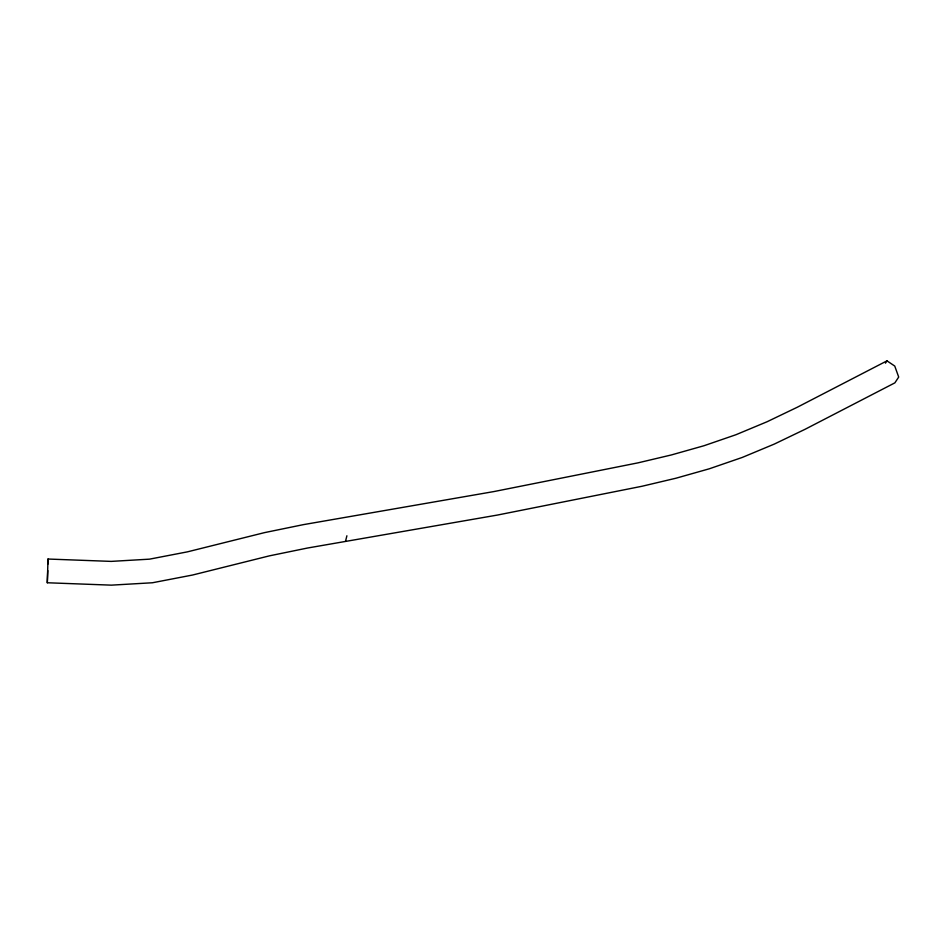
<?xml version="1.0" encoding="UTF-8"?>
<svg xmlns="http://www.w3.org/2000/svg" width="946" height="946" viewBox="0 0 946 946"><rect width="100%" height="100%" fill="white"/><g stroke="black" fill="none" stroke-linecap="round" stroke-linejoin="round"><path stroke-width="1.42" d="M47.3 582.76L48.01 559.039L111.19 561.392L149.515 559.157L187.438 551.849L264.525 532.622L303.335 524.652L493.918 491.565L637.947 462.866L671.4 454.943L703.954 445.743L735.929 434.734L767.04 421.762L797.265 407.253L886.981 360.852L894.75 366.055L898.7 377.064L894.869 382.858L805.07 429.295L774.254 444.1L742.267 457.438L709.311 468.79L675.941 478.227L641.967 486.268L497.537 515.038L307.45 548.041L269.444 555.846L192.57 575.026L152.436 582.76L111.392 585.148L47.3 582.76L47.761 570.592M47.962 564.005L48.01 559.039M345.562 541.124L346.898 535.767M885.456 363.169L886.981 360.852"/></g></svg>
